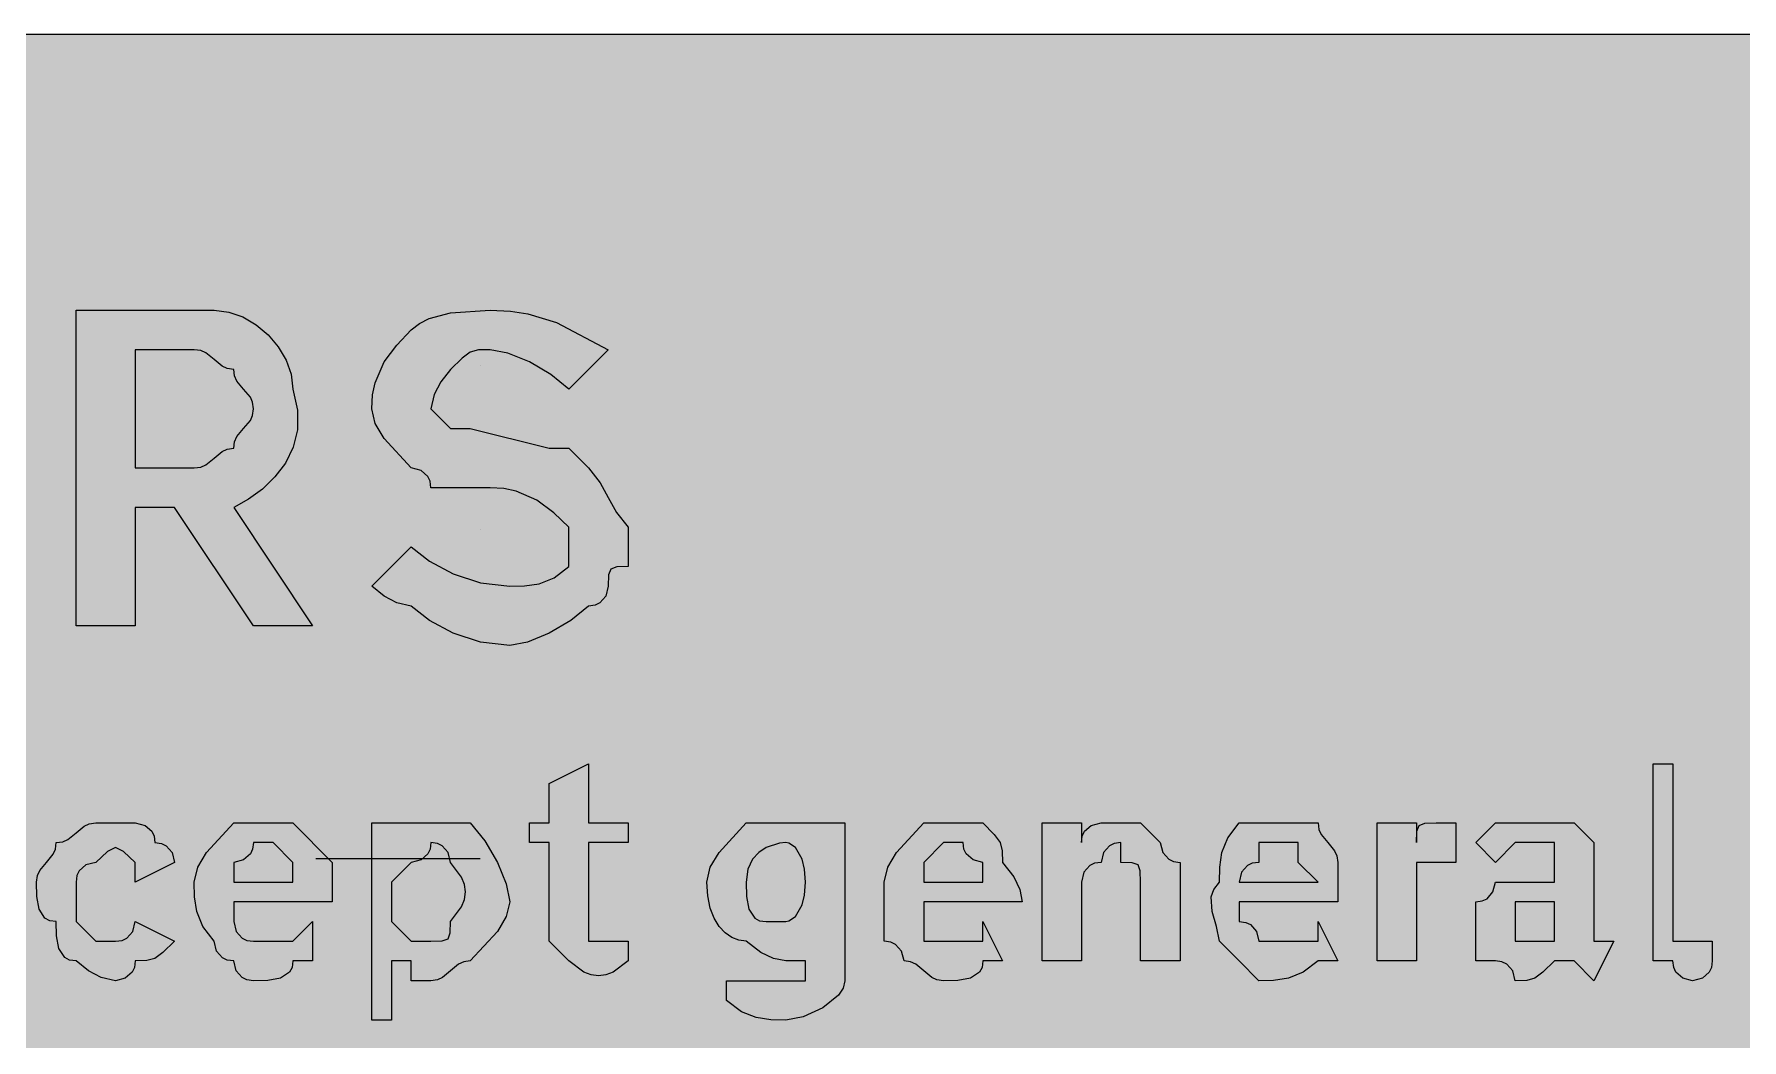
# Model space of a CAD drawing. Header units: metres. Extents: x 10 to 558, y 12 to 259.
# Drawn here: x 364.8 to 468.8, y 197.8 to 259 of the extents above; entities that cross this region are included whole.
import ezdxf

# ---------------------------------------------------------------- set-up
doc = ezdxf.new("R2010")
doc.units = ezdxf.units.M
for name, color, linetype, true_color in [('FILL_BLUE_0000FF', 7, 'Continuous', 0x0000ff), ('FILL_WHITE_FFFFFF', 7, 'Continuous', 0xffffff), ('STROKE_WHITE_FFFFFF', 7, 'Continuous', 0xffffff)]:
    doc.layers.add(name, color=color, linetype=linetype, true_color=true_color)

msp = doc.modelspace()

# ---------------------------------------------------------------- hatches: boundary and pattern name
at = {"layer": 'FILL_BLUE_0000FF', "true_color": 0x0000ff}
h = msp.add_hatch(color=7, dxfattribs=at)
h.dxf.hatch_style = 1
h.paths.add_polyline_path([(552.54, 258.94), (553.8, 258.81), (554.83, 258.45), (555.75, 257.76), (557.14, 256.15), (557.56, 255.44), (557.85, 254.76), (558.11, 253.37), (558.15, 251.76), (558.15, 18.96), (558.15, 15.36), (557.75, 15.31), (557.44, 15.15), (556.95, 14.61), (556.46, 13.84), (555.75, 12.96), (554.83, 12.27), (553.8, 11.91), (552.54, 11.78), (550.95, 11.76), (16.95, 11.76), (13.35, 11.76), (12.6, 12.36), (11.83, 12.77), (10.95, 12.96), (10.26, 14.57), (9.9, 15.96), (9.77, 17.35), (9.75, 18.96), (9.75, 251.76), (9.75, 255.36), (10.35, 256.11), (10.76, 256.88), (10.95, 257.76), (11.83, 257.95), (12.6, 258.36), (13.35, 258.96), (16.95, 258.96), (550.95, 258.96), (552.54, 258.94)])
at = {"layer": 'FILL_WHITE_FFFFFF', "true_color": 0xffffff}
h = msp.add_hatch(color=7, dxfattribs=at)
h.dxf.hatch_style = 1
h.paths.add_polyline_path([(375.75, 242.16), (376.65, 242.05), (377.51, 241.75), (378.32, 241.27), (379.05, 240.66), (379.66, 239.93), (380.14, 239.12), (380.44, 238.26), (380.55, 237.36), (380.84, 236.07), (380.83, 234.88), (380.57, 233.82), (380.1, 232.86), (379.46, 232.02), (378.69, 231.28), (377.84, 230.67), (376.95, 230.16), (381.75, 222.96), (378.15, 222.96), (373.35, 230.16), (370.95, 230.16), (370.95, 222.96), (367.35, 222.96), (367.35, 242.16), (375.75, 242.16)])
h.paths.add_polyline_path([(374.95, 232.61), (375.26, 232.75), (375.75, 233.16), (376.24, 233.57), (376.55, 233.71), (376.95, 233.76), (377, 234.16), (377.14, 234.47), (377.55, 234.96), (377.96, 235.45), (378.1, 235.76), (378.15, 236.16), (378.1, 236.56), (377.96, 236.87), (377.55, 237.36), (377.14, 237.85), (377, 238.16), (376.95, 238.56), (376.55, 238.61), (376.24, 238.75), (375.75, 239.16), (375.26, 239.57), (374.95, 239.71), (374.55, 239.76), (370.95, 239.76), (370.95, 232.56), (374.55, 232.56), (374.95, 232.61)], flags=16)
h = msp.add_hatch(color=7, dxfattribs=at)
h.dxf.hatch_style = 1
h.paths.add_polyline_path([(396.15, 233.76), (397.35, 233.76), (398.55, 232.56), (399.26, 231.66), (399.75, 230.76), (400.24, 229.86), (400.95, 228.96), (400.95, 227.76), (400.95, 226.56), (400.26, 226.54), (399.9, 226.41), (399.77, 226.05), (399.75, 225.36), (399.6, 224.76), (399.24, 224.35), (398.95, 224.21), (398.55, 224.16), (397.46, 223.28), (396.15, 222.51), (394.84, 221.97), (393.75, 221.76), (391.97, 221.97), (390.3, 222.51), (388.86, 223.28), (387.75, 224.16), (386.87, 224.35), (386.1, 224.76), (385.35, 225.36), (387.75, 227.76), (388.86, 226.88), (390.3, 226.11), (391.97, 225.57), (393.75, 225.36), (394.65, 225.38), (395.55, 225.51), (396.45, 225.87), (397.35, 226.56), (397.35, 228.96), (396.43, 229.84), (395.4, 230.61), (394.14, 231.15), (393.4, 231.31), (392.55, 231.36), (388.95, 231.36), (388.9, 231.76), (388.76, 232.05), (388.35, 232.41), (387.75, 232.56), (386.1, 234.36), (385.56, 235.26), (385.35, 236.16), (385.4, 237.01), (385.56, 237.75), (386.1, 239.01), (386.87, 240.04), (387.75, 240.96), (388.25, 241.36), (388.84, 241.65), (390.15, 242.01), (392.55, 242.16), (393.79, 242.11), (394.86, 241.95), (396.6, 241.41), (399.75, 239.76), (397.35, 237.36), (396.26, 238.24), (394.95, 239.01), (393.64, 239.55), (392.55, 239.76), (391.84, 239.74), (391.35, 239.61), (390.86, 239.25), (390.15, 238.56), (389.55, 237.81), (389.14, 237.04), (388.95, 236.16), (390.15, 234.96), (391.35, 234.96), (396.15, 233.76)])
h = msp.add_hatch(color=7, dxfattribs=at)
h.dxf.hatch_style = 1
h.paths.add_polyline_path([(399.75, 203.76), (400.95, 203.76), (400.95, 202.56), (400.05, 201.88), (399.6, 201.72), (399.15, 201.66), (398.7, 201.72), (398.25, 201.88), (397.35, 202.56), (396.15, 203.76), (396.15, 209.76), (394.95, 209.76), (394.95, 210.96), (396.15, 210.96), (396.15, 213.36), (398.55, 214.56), (398.55, 210.96), (400.95, 210.96), (400.95, 209.76), (398.55, 209.76), (398.55, 203.76), (399.75, 203.76)])
h = msp.add_hatch(color=7, dxfattribs=at)
h.dxf.hatch_style = 1
h.paths.add_polyline_path([(463.35, 214.56), (464.55, 214.56), (464.55, 203.76), (465.75, 203.76), (466.95, 203.76), (466.95, 202.56), (466.9, 202.16), (466.76, 201.87), (466.35, 201.51), (465.75, 201.36), (465.15, 201.51), (464.74, 201.87), (464.6, 202.16), (464.55, 202.56), (463.35, 202.56), (463.35, 203.76), (463.35, 214.56)])
h = msp.add_hatch(color=7, dxfattribs=at)
h.dxf.hatch_style = 1
h.paths.add_polyline_path([(369.75, 203.76), (370.15, 203.81), (370.44, 203.95), (370.8, 204.36), (370.95, 204.96), (373.35, 203.76), (372.64, 203.07), (372.15, 202.71), (371.66, 202.58), (370.95, 202.56), (370.9, 202.16), (370.76, 201.87), (370.35, 201.51), (369.75, 201.36), (368.87, 201.55), (368.1, 201.96), (367.35, 202.56), (366.95, 202.61), (366.66, 202.77), (366.3, 203.31), (366.17, 204.08), (366.15, 204.96), (365.75, 205.01), (365.46, 205.17), (365.1, 205.71), (364.97, 206.48), (364.95, 207.36), (365, 207.76), (365.14, 208.07), (365.55, 208.56), (365.96, 209.05), (366.1, 209.36), (366.15, 209.76), (366.55, 209.81), (366.86, 209.95), (367.35, 210.36), (367.84, 210.77), (368.15, 210.91), (368.55, 210.96), (370.95, 210.96), (371.55, 210.81), (371.96, 210.45), (372.1, 210.16), (372.15, 209.76), (372.55, 209.71), (372.84, 209.57), (373.2, 209.16), (373.35, 208.56), (370.95, 207.36), (370.95, 208.56), (370.24, 209.23), (369.75, 209.46), (369.26, 209.23), (368.55, 208.56), (367.95, 208.41), (367.54, 208.05), (367.4, 207.76), (367.35, 207.36), (367.35, 204.96), (368.55, 203.76), (369.75, 203.76)])
h = msp.add_hatch(color=7, dxfattribs=at)
h.dxf.hatch_style = 1
h.paths.add_polyline_path([(377.46, 201.55), (377.1, 201.96), (376.95, 202.56), (376.55, 202.61), (376.26, 202.75), (375.9, 203.16), (375.75, 203.76), (375.06, 204.66), (374.7, 205.56), (374.57, 206.46), (374.55, 207.36), (374.76, 208.26), (375.3, 209.16), (376.95, 210.96), (380.55, 210.96), (382.95, 208.56), (382.95, 206.16), (376.95, 206.16), (376.95, 204.96), (377.1, 204.36), (377.46, 203.95), (377.75, 203.81), (378.15, 203.76), (379.35, 203.76), (380.55, 203.76), (381.75, 204.96), (381.75, 202.56), (380.55, 202.56), (380.5, 202.16), (380.34, 201.87), (379.8, 201.51), (379.03, 201.38), (378.15, 201.36), (377.75, 201.41), (377.46, 201.55)])
h.paths.add_polyline_path([(380.55, 208.56), (379.35, 209.76), (378.15, 209.76), (378.1, 209.36), (377.96, 209.07), (377.55, 208.71), (376.95, 208.56), (376.95, 207.36), (380.55, 207.36), (380.55, 208.56)], flags=16)
h = msp.add_hatch(color=7, dxfattribs=at)
h.dxf.hatch_style = 1
h.paths.add_polyline_path([(392.23, 209.87), (393, 208.56), (393.54, 207.25), (393.75, 206.16), (393.54, 205.26), (393, 204.36), (391.35, 202.56), (390.95, 202.51), (390.64, 202.37), (390.15, 201.96), (389.66, 201.55), (389.35, 201.41), (388.95, 201.36), (387.75, 201.36), (387.75, 202.56), (386.55, 202.56), (386.55, 198.96), (385.35, 198.96), (385.35, 210.96), (386.55, 210.96), (387.75, 210.96), (391.35, 210.96), (392.23, 209.87)])
h.paths.add_polyline_path([(386.55, 206.16), (386.55, 204.96), (387.75, 203.76), (388.95, 203.76), (389.64, 203.78), (390, 203.91), (390.13, 204.27), (390.15, 204.96), (390.82, 205.86), (390.99, 206.31), (391.05, 206.76), (390.99, 207.21), (390.82, 207.66), (390.15, 208.56), (390, 209.16), (389.64, 209.57), (389.35, 209.71), (388.95, 209.76), (388.9, 209.36), (388.76, 209.07), (388.35, 208.71), (387.75, 208.56), (386.55, 207.36), (386.55, 206.16)], flags=16)
h = msp.add_hatch(color=7, dxfattribs=at)
h.dxf.hatch_style = 1
h.paths.add_polyline_path([(414.04, 200.91), (413.76, 200.48), (412.8, 199.71), (411.62, 199.17), (410.55, 198.96), (409.65, 198.98), (408.75, 199.11), (407.85, 199.47), (406.95, 200.16), (406.95, 201.36), (410.55, 201.36), (411.75, 201.36), (411.75, 202.56), (410.55, 202.56), (409.8, 202.71), (409.03, 203.07), (408.15, 203.76), (407.7, 203.82), (407.27, 203.98), (406.86, 204.27), (406.5, 204.66), (406.19, 205.17), (405.96, 205.78), (405.8, 206.52), (405.75, 207.36), (405.96, 208.26), (406.5, 209.16), (408.15, 210.96), (410.55, 210.96), (411.75, 210.96), (414.15, 210.96), (414.15, 201.36), (414.04, 200.91)])
h.paths.add_polyline_path([(409.35, 209.46), (408.91, 209.17), (408.52, 208.75), (408.25, 208.15), (408.15, 207.36), (408.17, 206.48), (408.3, 205.71), (408.66, 205.17), (408.95, 205.01), (409.35, 204.96), (410.55, 204.96), (410.74, 205), (411.15, 205.26), (411.56, 205.97), (411.7, 206.57), (411.75, 207.36), (411.7, 208.15), (411.56, 208.75), (411.15, 209.46), (410.74, 209.72), (410.55, 209.76), (410.18, 209.72), (409.35, 209.46)], flags=16)
h = msp.add_hatch(color=7, dxfattribs=at)
h.dxf.hatch_style = 1
h.paths.add_polyline_path([(419.44, 201.55), (418.95, 201.96), (418.46, 202.37), (418.15, 202.51), (417.75, 202.56), (417.6, 203.16), (417.24, 203.57), (416.95, 203.71), (416.55, 203.76), (416.55, 207.36), (416.76, 208.26), (417.3, 209.16), (418.95, 210.96), (422.55, 210.96), (423.24, 210.25), (423.6, 209.76), (423.73, 209.27), (423.75, 208.56), (424.44, 207.68), (424.8, 206.91), (424.95, 206.16), (418.95, 206.16), (418.95, 204.96), (418.95, 203.76), (421.35, 203.76), (422.55, 203.76), (422.55, 204.96), (423.75, 202.56), (422.55, 202.56), (422.5, 202.16), (422.34, 201.87), (421.8, 201.51), (421.03, 201.38), (420.15, 201.36), (419.75, 201.41), (419.44, 201.55)])
h.paths.add_polyline_path([(422.55, 208.56), (421.95, 208.71), (421.54, 209.07), (421.4, 209.36), (421.35, 209.76), (420.15, 209.76), (418.95, 208.56), (418.95, 207.36), (422.55, 207.36), (422.55, 208.56)], flags=16)
h = msp.add_hatch(color=7, dxfattribs=at)
h.dxf.hatch_style = 1
h.paths.add_polyline_path([(430.55, 209.71), (430.26, 209.57), (429.9, 209.16), (429.75, 208.56), (429.35, 208.51), (429.06, 208.37), (428.7, 207.96), (428.55, 207.36), (428.55, 202.56), (426.15, 202.56), (426.15, 210.96), (428.55, 210.96), (428.55, 209.76), (428.6, 210.16), (428.74, 210.45), (429.15, 210.81), (429.75, 210.96), (432.15, 210.96), (433.35, 209.76), (433.5, 209.16), (433.86, 208.75), (434.15, 208.61), (434.55, 208.56), (434.55, 202.56), (432.15, 202.56), (432.15, 207.36), (432.13, 208.05), (432, 208.41), (431.64, 208.54), (430.95, 208.56), (430.95, 209.76), (430.55, 209.71)])
h = msp.add_hatch(color=7, dxfattribs=at)
h.dxf.hatch_style = 1
h.paths.add_polyline_path([(436.95, 203.76), (436.78, 204.66), (436.5, 205.56), (436.44, 206.46), (436.61, 206.91), (436.95, 207.36), (436.97, 208.26), (437.1, 209.16), (437.46, 210.06), (438.15, 210.96), (442.95, 210.96), (443, 210.56), (443.14, 210.25), (443.55, 209.76), (443.96, 209.27), (444.1, 208.96), (444.15, 208.56), (444.15, 206.16), (438.15, 206.16), (438.15, 204.96), (438.55, 204.91), (438.84, 204.77), (439.2, 204.36), (439.35, 203.76), (440.55, 203.76), (442.95, 203.76), (442.95, 204.96), (444.15, 202.56), (442.95, 202.56), (442.05, 201.87), (441.15, 201.51), (440.25, 201.38), (439.35, 201.36), (438.15, 202.56), (436.95, 203.76)])
h.paths.add_polyline_path([(441.75, 208.56), (441.75, 209.76), (439.35, 209.76), (439.35, 208.56), (438.95, 208.51), (438.66, 208.37), (438.3, 207.96), (438.15, 207.36), (442.95, 207.36), (441.75, 208.56)], flags=16)
h = msp.add_hatch(color=7, dxfattribs=at)
h.dxf.hatch_style = 1
h.paths.add_polyline_path([(448.97, 210.45), (449.1, 210.81), (449.46, 210.94), (450.15, 210.96), (451.35, 210.96), (451.35, 208.56), (448.95, 208.56), (448.95, 207.36), (448.95, 202.56), (446.55, 202.56), (446.55, 210.96), (448.95, 210.96), (448.95, 209.76), (448.97, 210.45)])
h = msp.add_hatch(color=7, dxfattribs=at)
h.dxf.hatch_style = 1
h.paths.add_polyline_path([(454.44, 202.37), (454.15, 202.51), (453.75, 202.56), (452.55, 202.56), (452.55, 204.96), (452.55, 206.16), (452.95, 206.21), (453.24, 206.35), (453.6, 206.76), (453.75, 207.36), (454.95, 207.36), (456.15, 207.36), (457.35, 207.36), (457.35, 208.56), (457.35, 209.76), (456.15, 209.76), (454.95, 209.76), (453.75, 208.56), (452.55, 209.76), (453.75, 210.96), (454.95, 210.96), (456.15, 210.96), (458.55, 210.96), (459.75, 209.76), (459.75, 208.56), (459.75, 207.36), (459.75, 203.76), (460.95, 203.76), (459.75, 201.36), (458.55, 202.56), (457.35, 202.56), (456.64, 201.87), (456.15, 201.51), (455.66, 201.38), (454.95, 201.36), (454.8, 201.96), (454.44, 202.37)])
h.paths.add_polyline_path([(457.35, 203.76), (457.35, 204.96), (457.35, 206.16), (456.15, 206.16), (454.95, 206.16), (454.95, 204.96), (454.95, 203.76), (456.15, 203.76), (457.35, 203.76)], flags=16)

# ---------------------------------------------------------------- linework, layer by layer
at = {"layer": 'FILL_BLUE_0000FF', "lineweight": 0, "true_color": 0x0000ff}
msp.add_lwpolyline([(16.95, 258.96), (550.95, 258.96), (552.54, 258.94), (553.8, 258.81), (554.83, 258.45), (555.75, 257.76), (557.14, 256.15), (557.56, 255.44), (557.85, 254.76), (558.11, 253.37), (558.15, 251.76), (558.15, 18.96), (558.15, 15.36), (557.75, 15.31), (557.44, 15.15), (556.95, 14.61), (556.46, 13.84), (555.75, 12.96), (554.83, 12.27), (553.8, 11.91), (552.54, 11.78), (550.95, 11.76), (16.95, 11.76)], dxfattribs=at)
at = {"layer": 'FILL_WHITE_FFFFFF', "lineweight": 0, "true_color": 0xffffff}
for points in [[(375.75, 242.16), (376.65, 242.05), (377.51, 241.75), (378.32, 241.27), (379.05, 240.66), (379.66, 239.93), (380.14, 239.12), (380.44, 238.26), (380.55, 237.36), (380.84, 236.07), (380.83, 234.88), (380.57, 233.82), (380.1, 232.86), (379.46, 232.02), (378.69, 231.28), (377.84, 230.67), (376.95, 230.16), (381.75, 222.96), (378.15, 222.96), (373.35, 230.16), (370.95, 230.16), (370.95, 222.96), (367.35, 222.96), (367.35, 242.16)], [(396.15, 233.76), (397.35, 233.76), (398.55, 232.56), (399.26, 231.66), (399.75, 230.76), (400.24, 229.86), (400.95, 228.96), (400.95, 227.76), (400.95, 226.56), (400.26, 226.54), (399.9, 226.41), (399.77, 226.05), (399.75, 225.36), (399.6, 224.76), (399.24, 224.35), (398.95, 224.21), (398.55, 224.16), (397.46, 223.28), (396.15, 222.51), (394.84, 221.97), (393.75, 221.76), (391.97, 221.97), (390.3, 222.51), (388.86, 223.28), (387.75, 224.16), (386.87, 224.35), (386.1, 224.76), (385.35, 225.36), (387.75, 227.76), (388.86, 226.88), (390.3, 226.11), (391.97, 225.57), (393.75, 225.36), (394.65, 225.38), (395.55, 225.51), (396.45, 225.87), (397.35, 226.56), (397.35, 228.96), (396.43, 229.84), (395.4, 230.61), (394.14, 231.15), (393.4, 231.31), (392.55, 231.36), (388.95, 231.36), (388.9, 231.76), (388.76, 232.05), (388.35, 232.41), (387.75, 232.56), (386.1, 234.36), (385.56, 235.26), (385.35, 236.16), (385.4, 237.01), (385.56, 237.75), (386.1, 239.01), (386.87, 240.04), (387.75, 240.96), (388.25, 241.36), (388.84, 241.65), (390.15, 242.01), (392.55, 242.16), (393.79, 242.11), (394.86, 241.95), (396.6, 241.41), (399.75, 239.76), (397.35, 237.36), (396.26, 238.24), (394.95, 239.01), (393.64, 239.55), (392.55, 239.76), (391.84, 239.74), (391.35, 239.61), (390.86, 239.25), (390.15, 238.56), (389.55, 237.81), (389.14, 237.04), (388.95, 236.16), (390.15, 234.96), (391.35, 234.96)], [(374.95, 232.61), (375.26, 232.75), (375.75, 233.16), (376.24, 233.57), (376.55, 233.71), (376.95, 233.76), (377, 234.16), (377.14, 234.47), (377.55, 234.96), (377.96, 235.45), (378.1, 235.76), (378.15, 236.16), (378.1, 236.56), (377.96, 236.87), (377.55, 237.36), (377.14, 237.85), (377, 238.16), (376.95, 238.56), (376.55, 238.61), (376.24, 238.75), (375.75, 239.16), (375.26, 239.57), (374.95, 239.71), (374.55, 239.76), (370.95, 239.76), (370.95, 232.56), (374.55, 232.56)], [(399.75, 203.76), (400.95, 203.76), (400.95, 202.56), (400.05, 201.88), (399.6, 201.72), (399.15, 201.66), (398.7, 201.72), (398.25, 201.88), (397.35, 202.56), (396.15, 203.76), (396.15, 209.76), (394.95, 209.76), (394.95, 210.96), (396.15, 210.96), (396.15, 213.36), (398.55, 214.56), (398.55, 210.96), (400.95, 210.96), (400.95, 209.76), (398.55, 209.76), (398.55, 203.76)], [(463.35, 214.56), (464.55, 214.56), (464.55, 203.76), (465.75, 203.76), (466.95, 203.76), (466.95, 202.56), (466.9, 202.16), (466.76, 201.87), (466.35, 201.51), (465.75, 201.36), (465.15, 201.51), (464.74, 201.87), (464.6, 202.16), (464.55, 202.56), (463.35, 202.56), (463.35, 203.76)], [(369.75, 203.76), (370.15, 203.81), (370.44, 203.95), (370.8, 204.36), (370.95, 204.96), (373.35, 203.76), (372.64, 203.07), (372.15, 202.71), (371.66, 202.58), (370.95, 202.56), (370.9, 202.16), (370.76, 201.87), (370.35, 201.51), (369.75, 201.36), (368.87, 201.55), (368.1, 201.96), (367.35, 202.56), (366.95, 202.61), (366.66, 202.77), (366.3, 203.31), (366.17, 204.08), (366.15, 204.96), (365.75, 205.01), (365.46, 205.17), (365.1, 205.71), (364.97, 206.48), (364.95, 207.36), (365, 207.76), (365.14, 208.07), (365.55, 208.56), (365.96, 209.05), (366.1, 209.36), (366.15, 209.76), (366.55, 209.81), (366.86, 209.95), (367.35, 210.36), (367.84, 210.77), (368.15, 210.91), (368.55, 210.96), (370.95, 210.96), (371.55, 210.81), (371.96, 210.45), (372.1, 210.16), (372.15, 209.76), (372.55, 209.71), (372.84, 209.57), (373.2, 209.16), (373.35, 208.56), (370.95, 207.36), (370.95, 208.56), (370.24, 209.23), (369.75, 209.46), (369.26, 209.23), (368.55, 208.56), (367.95, 208.41), (367.54, 208.05), (367.4, 207.76), (367.35, 207.36), (367.35, 204.96), (368.55, 203.76)], [(377.46, 201.55), (377.1, 201.96), (376.95, 202.56), (376.55, 202.61), (376.26, 202.75), (375.9, 203.16), (375.75, 203.76), (375.06, 204.66), (374.7, 205.56), (374.57, 206.46), (374.55, 207.36), (374.76, 208.26), (375.3, 209.16), (376.95, 210.96), (380.55, 210.96), (382.95, 208.56), (382.95, 206.16), (376.95, 206.16), (376.95, 204.96), (377.1, 204.36), (377.46, 203.95), (377.75, 203.81), (378.15, 203.76), (379.35, 203.76), (380.55, 203.76), (381.75, 204.96), (381.75, 202.56), (380.55, 202.56), (380.5, 202.16), (380.34, 201.87), (379.8, 201.51), (379.03, 201.38), (378.15, 201.36), (377.75, 201.41)], [(392.23, 209.87), (393, 208.56), (393.54, 207.25), (393.75, 206.16), (393.54, 205.26), (393, 204.36), (391.35, 202.56), (390.95, 202.51), (390.64, 202.37), (390.15, 201.96), (389.66, 201.55), (389.35, 201.41), (388.95, 201.36), (387.75, 201.36), (387.75, 202.56), (386.55, 202.56), (386.55, 198.96), (385.35, 198.96), (385.35, 210.96), (386.55, 210.96), (387.75, 210.96), (391.35, 210.96)], [(414.04, 200.91), (413.76, 200.48), (412.8, 199.71), (411.62, 199.17), (410.55, 198.96), (409.65, 198.98), (408.75, 199.11), (407.85, 199.47), (406.95, 200.16), (406.95, 201.36), (410.55, 201.36), (411.75, 201.36), (411.75, 202.56), (410.55, 202.56), (409.8, 202.71), (409.03, 203.07), (408.15, 203.76), (407.7, 203.82), (407.27, 203.98), (406.86, 204.27), (406.5, 204.66), (406.19, 205.17), (405.96, 205.78), (405.8, 206.52), (405.75, 207.36), (405.96, 208.26), (406.5, 209.16), (408.15, 210.96), (410.55, 210.96), (411.75, 210.96), (414.15, 210.96), (414.15, 201.36)], [(419.44, 201.55), (418.95, 201.96), (418.46, 202.37), (418.15, 202.51), (417.75, 202.56), (417.6, 203.16), (417.24, 203.57), (416.95, 203.71), (416.55, 203.76), (416.55, 207.36), (416.76, 208.26), (417.3, 209.16), (418.95, 210.96), (422.55, 210.96), (423.24, 210.25), (423.6, 209.76), (423.73, 209.27), (423.75, 208.56), (424.44, 207.68), (424.8, 206.91), (424.95, 206.16), (418.95, 206.16), (418.95, 204.96), (418.95, 203.76), (421.35, 203.76), (422.55, 203.76), (422.55, 204.96), (423.75, 202.56), (422.55, 202.56), (422.5, 202.16), (422.34, 201.87), (421.8, 201.51), (421.03, 201.38), (420.15, 201.36), (419.75, 201.41)], [(430.55, 209.71), (430.26, 209.57), (429.9, 209.16), (429.75, 208.56), (429.35, 208.51), (429.06, 208.37), (428.7, 207.96), (428.55, 207.36), (428.55, 202.56), (426.15, 202.56), (426.15, 210.96), (428.55, 210.96), (428.55, 209.76), (428.6, 210.16), (428.74, 210.45), (429.15, 210.81), (429.75, 210.96), (432.15, 210.96), (433.35, 209.76), (433.5, 209.16), (433.86, 208.75), (434.15, 208.61), (434.55, 208.56), (434.55, 202.56), (432.15, 202.56), (432.15, 207.36), (432.13, 208.05), (432, 208.41), (431.64, 208.54), (430.95, 208.56), (430.95, 209.76)], [(436.95, 203.76), (436.78, 204.66), (436.5, 205.56), (436.44, 206.46), (436.61, 206.91), (436.95, 207.36), (436.97, 208.26), (437.1, 209.16), (437.46, 210.06), (438.15, 210.96), (442.95, 210.96), (443, 210.56), (443.14, 210.25), (443.55, 209.76), (443.96, 209.27), (444.1, 208.96), (444.15, 208.56), (444.15, 206.16), (438.15, 206.16), (438.15, 204.96), (438.55, 204.91), (438.84, 204.77), (439.2, 204.36), (439.35, 203.76), (440.55, 203.76), (442.95, 203.76), (442.95, 204.96), (444.15, 202.56), (442.95, 202.56), (442.05, 201.87), (441.15, 201.51), (440.25, 201.38), (439.35, 201.36), (438.15, 202.56)], [(448.97, 210.45), (449.1, 210.81), (449.46, 210.94), (450.15, 210.96), (451.35, 210.96), (451.35, 208.56), (448.95, 208.56), (448.95, 207.36), (448.95, 202.56), (446.55, 202.56), (446.55, 210.96), (448.95, 210.96), (448.95, 209.76)], [(454.44, 202.37), (454.15, 202.51), (453.75, 202.56), (452.55, 202.56), (452.55, 204.96), (452.55, 206.16), (452.95, 206.21), (453.24, 206.35), (453.6, 206.76), (453.75, 207.36), (454.95, 207.36), (456.15, 207.36), (457.35, 207.36), (457.35, 208.56), (457.35, 209.76), (456.15, 209.76), (454.95, 209.76), (453.75, 208.56), (452.55, 209.76), (453.75, 210.96), (454.95, 210.96), (456.15, 210.96), (458.55, 210.96), (459.75, 209.76), (459.75, 208.56), (459.75, 207.36), (459.75, 203.76), (460.95, 203.76), (459.75, 201.36), (458.55, 202.56), (457.35, 202.56), (456.64, 201.87), (456.15, 201.51), (455.66, 201.38), (454.95, 201.36), (454.8, 201.96)], [(380.55, 208.56), (379.35, 209.76), (378.15, 209.76), (378.1, 209.36), (377.96, 209.07), (377.55, 208.71), (376.95, 208.56), (376.95, 207.36), (380.55, 207.36)], [(386.55, 206.16), (386.55, 204.96), (387.75, 203.76), (388.95, 203.76), (389.64, 203.78), (390, 203.91), (390.13, 204.27), (390.15, 204.96), (390.82, 205.86), (390.99, 206.31), (391.05, 206.76), (390.99, 207.21), (390.82, 207.66), (390.15, 208.56), (390, 209.16), (389.64, 209.57), (389.35, 209.71), (388.95, 209.76), (388.9, 209.36), (388.76, 209.07), (388.35, 208.71), (387.75, 208.56), (386.55, 207.36)], [(409.35, 209.46), (408.91, 209.17), (408.52, 208.75), (408.25, 208.15), (408.15, 207.36), (408.17, 206.48), (408.3, 205.71), (408.66, 205.17), (408.95, 205.01), (409.35, 204.96), (410.55, 204.96), (410.74, 205), (411.15, 205.26), (411.56, 205.97), (411.7, 206.57), (411.75, 207.36), (411.7, 208.15), (411.56, 208.75), (411.15, 209.46), (410.74, 209.72), (410.55, 209.76), (410.18, 209.72)], [(422.55, 208.56), (421.95, 208.71), (421.54, 209.07), (421.4, 209.36), (421.35, 209.76), (420.15, 209.76), (418.95, 208.56), (418.95, 207.36), (422.55, 207.36)], [(441.75, 208.56), (441.75, 209.76), (439.35, 209.76), (439.35, 208.56), (438.95, 208.51), (438.66, 208.37), (438.3, 207.96), (438.15, 207.36), (442.95, 207.36)], [(457.35, 203.76), (457.35, 204.96), (457.35, 206.16), (456.15, 206.16), (454.95, 206.16), (454.95, 204.96), (454.95, 203.76), (456.15, 203.76)]]:
    msp.add_lwpolyline(points, close=True, dxfattribs=at)
at = {"layer": 'STROKE_WHITE_FFFFFF', "lineweight": 0, "true_color": 0xffffff}
for points in [[(367.35, 222.96), (367.35, 242.16)], [(391.95, 238.8), (391.95, 238.8)], [(391.95, 228.8), (391.95, 228.8)], [(381.95, 208.8), (391.95, 208.8)]]:
    msp.add_lwpolyline(points, dxfattribs=at)

doc.saveas('drawing.dxf')
